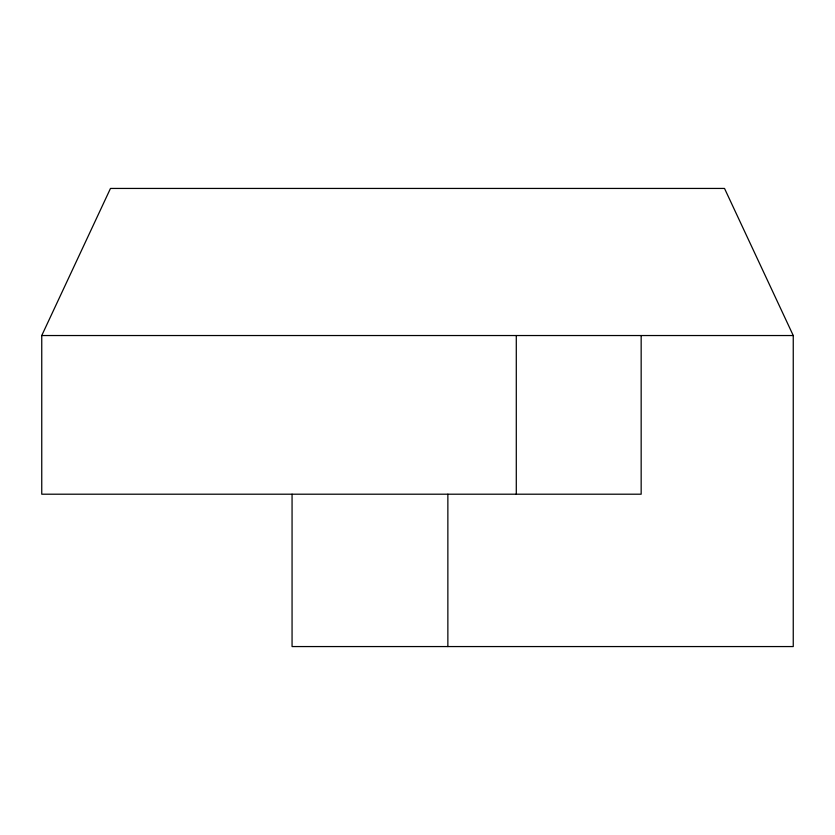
<?xml version="1.0" encoding="UTF-8"?>
<svg xmlns="http://www.w3.org/2000/svg" width="835" height="835" viewBox="0 0 835 835"><rect width="100%" height="100%" fill="white"/><g stroke="black" fill="none" stroke-linecap="round" stroke-linejoin="round"><path stroke-width="1.25" d="M641.165 335.534L641.165 494.205L41.75 494.205L41.75 335.534L110.481 188.439L724.519 188.439L793.25 335.534L793.25 646.561L292.062 646.561L292.062 494.205M41.75 335.534L793.25 335.534M516.291 335.534L516.291 494.205M447.863 494.205L447.863 646.561"/></g></svg>
